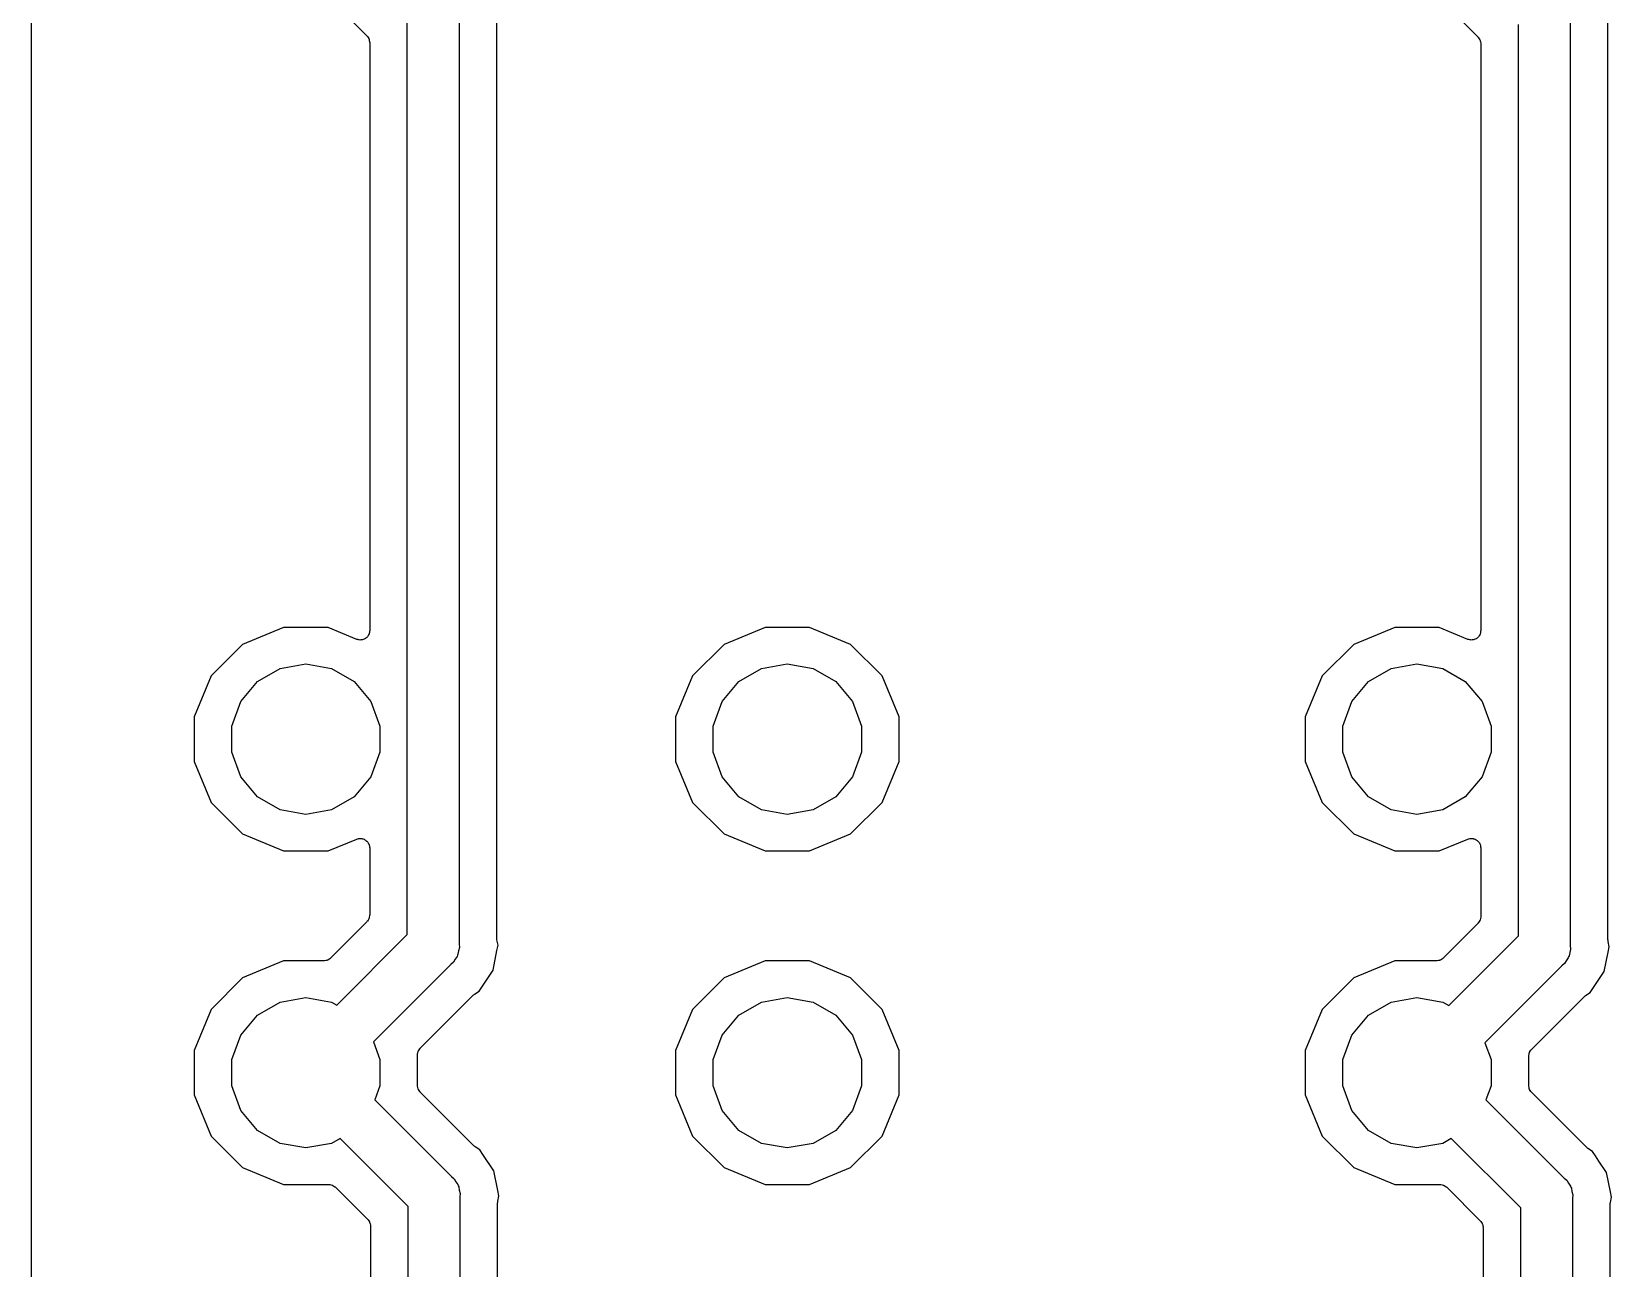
# Model space of a CAD drawing. Extents: x 66 to 115.1, y -104 to -36.9.
# Drawn here: x 73.3 to 94.62, y -87.14 to -70.45 of the extents above; entities that cross this region are included whole.
import ezdxf

# ---------------------------------------------------------------- set-up
doc = ezdxf.new("R2010")
doc.units = 0
doc.header["$MEASUREMENT"] = 0
doc.layers.add('BLACK', color=7, linetype='CONTINUOUS')

msp = doc.modelspace()

# ---------------------------------------------------------------- linework, layer by layer
at = {"layer": 'BLACK', "linetype": 'CONTINUOUS'}
for p, q in [((73.298, -103.605), (73.298, -54.1424)), ((77.3618, -70.0452), (77.8248, -70.5082)), ((92.3418, -70.0452), (92.8248, -70.5282)), ((78.37, -82.635), (78.37, -70.335)), ((79.07, -70.2053), (79.07, -82.7647)), ((79.578, -82.683), (79.578, -70.287)), ((93.37, -82.655), (93.37, -70.355)), ((94.07, -70.2253), (94.07, -82.7847)), ((94.578, -82.703), (94.578, -70.307)), ((77.8248, -70.5082), (77.828, -70.5128)), ((77.828, -70.5128), (77.8323, -70.5164)), ((77.8323, -70.5164), (77.8406, -70.5307)), ((77.8406, -70.5307), (77.8501, -70.5443)), ((77.8501, -70.5443), (77.8515, -70.5497)), ((77.8515, -70.5497), (77.8543, -70.5546)), ((77.8543, -70.5546), (77.8572, -70.5709)), ((77.8572, -70.5709), (77.8615, -70.5869)), ((77.8615, -70.5869), (77.861, -70.5925)), ((92.8248, -70.5282), (92.828, -70.5328)), ((92.828, -70.5328), (92.8323, -70.5364)), ((92.8323, -70.5364), (92.8406, -70.5507)), ((92.8406, -70.5507), (92.8501, -70.5643)), ((92.8501, -70.5643), (92.8515, -70.5697)), ((92.8515, -70.5697), (92.8543, -70.5746)), ((92.8543, -70.5746), (92.8572, -70.5909)), ((92.8572, -70.5909), (92.8615, -70.6069)), ((77.861, -70.5925), (77.862, -70.598)), ((77.862, -70.598), (77.862, -78.5347)), ((92.8615, -70.6069), (92.861, -70.6125)), ((92.861, -70.6125), (92.862, -70.618)), ((92.862, -70.618), (92.862, -78.5347)), ((76.7, -78.492), (76.1458, -78.7216)), ((77.3, -78.492), (76.7, -78.492)), ((77.6864, -78.6521), (77.3, -78.492)), ((77.6999, -78.6551), (77.6864, -78.6521)), ((77.7129, -78.6598), (77.6999, -78.6551)), ((77.7213, -78.6598), (77.7129, -78.6598)), ((77.7295, -78.6616), (77.7213, -78.6598)), ((77.7432, -78.6598), (77.7295, -78.6616)), ((77.7571, -78.6598), (77.7432, -78.6598)), ((77.7649, -78.6569), (77.7571, -78.6598)), ((77.7732, -78.6559), (77.7649, -78.6569)), ((77.7855, -78.6495), (77.7732, -78.6559)), ((77.7985, -78.6447), (77.7855, -78.6495)), ((77.8049, -78.6394), (77.7985, -78.6447)), ((77.8123, -78.6355), (77.8049, -78.6394)), ((77.8217, -78.6253), (77.8123, -78.6355)), ((77.8323, -78.6164), (77.8217, -78.6253)), ((77.8365, -78.6091), (77.8323, -78.6164)), ((77.8421, -78.603), (77.8365, -78.6091)), ((77.8474, -78.5902), (77.8421, -78.603)), ((77.8543, -78.5782), (77.8474, -78.5902)), ((77.8558, -78.5699), (77.8543, -78.5782)), ((77.859, -78.5622), (77.8558, -78.5699)), ((77.8596, -78.5484), (77.859, -78.5622)), ((77.862, -78.5347), (77.8596, -78.5484)), ((83.2, -78.492), (82.6458, -78.7216)), ((83.8, -78.492), (83.2, -78.492)), ((84.3542, -78.7216), (83.8, -78.492)), ((91.7, -78.492), (91.1458, -78.7216)), ((92.3, -78.492), (91.7, -78.492)), ((92.6864, -78.6521), (92.3, -78.492)), ((92.6999, -78.6551), (92.6864, -78.6521)), ((92.7129, -78.6598), (92.6999, -78.6551)), ((92.7213, -78.6598), (92.7129, -78.6598)), ((92.7295, -78.6616), (92.7213, -78.6598)), ((92.7432, -78.6598), (92.7295, -78.6616)), ((92.7571, -78.6598), (92.7432, -78.6598)), ((92.7649, -78.6569), (92.7571, -78.6598)), ((92.7732, -78.6559), (92.7649, -78.6569)), ((92.7855, -78.6495), (92.7732, -78.6559)), ((92.7985, -78.6447), (92.7855, -78.6495)), ((92.8049, -78.6394), (92.7985, -78.6447)), ((92.8123, -78.6355), (92.8049, -78.6394)), ((92.8217, -78.6253), (92.8123, -78.6355)), ((92.8323, -78.6164), (92.8217, -78.6253)), ((92.8365, -78.6091), (92.8323, -78.6164)), ((92.8421, -78.603), (92.8365, -78.6091)), ((92.8474, -78.5902), (92.8421, -78.603)), ((92.8543, -78.5782), (92.8474, -78.5902)), ((92.8558, -78.5699), (92.8543, -78.5782)), ((92.859, -78.5622), (92.8558, -78.5699)), ((92.8596, -78.5484), (92.859, -78.5622)), ((92.862, -78.5347), (92.8596, -78.5484)), ((76.1458, -78.7216), (75.7216, -79.1458)), ((82.6458, -78.7216), (82.2216, -79.1458)), ((84.7784, -79.1458), (84.3542, -78.7216)), ((91.1458, -78.7216), (90.7216, -79.1458)), ((76.3473, -79.2221), (76.6527, -79.0458)), ((76.6527, -79.0458), (77, -78.9846)), ((77, -78.9846), (77.3473, -79.0458)), ((77.3473, -79.0458), (77.6527, -79.2221)), ((82.8473, -79.2221), (83.1527, -79.0458)), ((83.1527, -79.0458), (83.5, -78.9846)), ((83.5, -78.9846), (83.8473, -79.0458)), ((83.8473, -79.0458), (84.1527, -79.2221)), ((91.3473, -79.2221), (91.6527, -79.0458)), ((91.6527, -79.0458), (92, -78.9846)), ((92, -78.9846), (92.3473, -79.0458)), ((92.3473, -79.0458), (92.6527, -79.2221)), ((75.7216, -79.1458), (75.492, -79.7)), ((76.1206, -79.4923), (76.3473, -79.2221)), ((77.6527, -79.2221), (77.8794, -79.4923)), ((82.2216, -79.1458), (81.992, -79.7)), ((82.6206, -79.4923), (82.8473, -79.2221)), ((84.1527, -79.2221), (84.3794, -79.4923)), ((85.008, -79.7), (84.7784, -79.1458)), ((90.7216, -79.1458), (90.492, -79.7)), ((91.1206, -79.4923), (91.3473, -79.2221)), ((92.6527, -79.2221), (92.8794, -79.4923)), ((76, -79.8237), (76.1206, -79.4923)), ((77.8794, -79.4923), (78, -79.8237)), ((82.5, -79.8237), (82.6206, -79.4923)), ((84.3794, -79.4923), (84.5, -79.8237)), ((91, -79.8237), (91.1206, -79.4923)), ((92.8794, -79.4923), (93, -79.8237)), ((75.492, -79.7), (75.492, -80.3)), ((81.992, -79.7), (81.992, -80.3)), ((85.008, -80.3), (85.008, -79.7)), ((90.492, -79.7), (90.492, -80.3)), ((76, -80.1763), (76, -79.8237)), ((78, -79.8237), (78, -80.1763)), ((82.5, -80.1763), (82.5, -79.8237)), ((84.5, -79.8237), (84.5, -80.1763)), ((91, -80.1763), (91, -79.8237)), ((93, -79.8237), (93, -80.1763)), ((76.1206, -80.5077), (76, -80.1763)), ((78, -80.1763), (77.8794, -80.5077)), ((82.6206, -80.5077), (82.5, -80.1763)), ((84.5, -80.1763), (84.3794, -80.5077)), ((91.1206, -80.5077), (91, -80.1763)), ((93, -80.1763), (92.8794, -80.5077)), ((75.492, -80.3), (75.7216, -80.8542)), ((81.992, -80.3), (82.2216, -80.8542)), ((84.7784, -80.8542), (85.008, -80.3)), ((90.492, -80.3), (90.7216, -80.8542)), ((76.3473, -80.7779), (76.1206, -80.5077)), ((77.8794, -80.5077), (77.6527, -80.7779)), ((82.8473, -80.7779), (82.6206, -80.5077)), ((84.3794, -80.5077), (84.1527, -80.7779)), ((91.3473, -80.7779), (91.1206, -80.5077)), ((92.8794, -80.5077), (92.6527, -80.7779)), ((76.6527, -80.9542), (76.3473, -80.7779)), ((77.6527, -80.7779), (77.3473, -80.9542)), ((83.1527, -80.9542), (82.8473, -80.7779)), ((84.1527, -80.7779), (83.8473, -80.9542)), ((91.6527, -80.9542), (91.3473, -80.7779)), ((92.6527, -80.7779), (92.3473, -80.9542)), ((75.7216, -80.8542), (76.1458, -81.2784)), ((77, -81.0154), (76.6527, -80.9542)), ((77.3473, -80.9542), (77, -81.0154)), ((82.2216, -80.8542), (82.6458, -81.2784)), ((83.5, -81.0154), (83.1527, -80.9542)), ((83.8473, -80.9542), (83.5, -81.0154)), ((84.3542, -81.2784), (84.7784, -80.8542)), ((90.7216, -80.8542), (91.1458, -81.2784)), ((92, -81.0154), (91.6527, -80.9542)), ((92.3473, -80.9542), (92, -81.0154)), ((76.1458, -81.2784), (76.7, -81.508)), ((77.3, -81.508), (77.6864, -81.3479)), ((77.6864, -81.3479), (77.6999, -81.3449)), ((77.6999, -81.3449), (77.7129, -81.3402)), ((77.7129, -81.3402), (77.7213, -81.3402)), ((77.7213, -81.3402), (77.7295, -81.3384)), ((77.7295, -81.3384), (77.7432, -81.3402)), ((77.7432, -81.3402), (77.7571, -81.3402)), ((77.7571, -81.3402), (77.7649, -81.343)), ((77.7649, -81.343), (77.7732, -81.3441)), ((77.7732, -81.3441), (77.7855, -81.3505)), ((77.7855, -81.3505), (77.7985, -81.3553)), ((77.7985, -81.3553), (77.8049, -81.3606)), ((77.8049, -81.3606), (77.8123, -81.3645)), ((77.8123, -81.3645), (77.8217, -81.3747)), ((77.8217, -81.3747), (77.8323, -81.3836)), ((77.8323, -81.3836), (77.8365, -81.3909)), ((77.8365, -81.3909), (77.8421, -81.397)), ((77.8421, -81.397), (77.8474, -81.4098)), ((77.8474, -81.4098), (77.8543, -81.4218)), ((77.8543, -81.4218), (77.8558, -81.4301)), ((77.8558, -81.4301), (77.859, -81.4378)), ((77.859, -81.4378), (77.8596, -81.4516)), ((77.8596, -81.4516), (77.862, -81.4653)), ((77.862, -81.4653), (77.862, -82.372)), ((82.6458, -81.2784), (83.2, -81.508)), ((83.8, -81.508), (84.3542, -81.2784)), ((91.1458, -81.2784), (91.7, -81.508)), ((92.3, -81.508), (92.6864, -81.3479)), ((92.6864, -81.3479), (92.6999, -81.3449)), ((92.6999, -81.3449), (92.7129, -81.3402)), ((92.7129, -81.3402), (92.7213, -81.3402)), ((92.7213, -81.3402), (92.7295, -81.3384)), ((92.7295, -81.3384), (92.7432, -81.3402)), ((92.7432, -81.3402), (92.7571, -81.3402)), ((92.7571, -81.3402), (92.7649, -81.343)), ((92.7649, -81.343), (92.7732, -81.3441)), ((92.7732, -81.3441), (92.7855, -81.3505)), ((92.7855, -81.3505), (92.7985, -81.3553)), ((92.7985, -81.3553), (92.8049, -81.3606)), ((92.8049, -81.3606), (92.8123, -81.3645)), ((92.8123, -81.3645), (92.8217, -81.3747)), ((92.8217, -81.3747), (92.8323, -81.3836)), ((92.8323, -81.3836), (92.8365, -81.3909)), ((92.8365, -81.3909), (92.8421, -81.397)), ((92.8421, -81.397), (92.8474, -81.4098)), ((92.8474, -81.4098), (92.8543, -81.4218)), ((92.8543, -81.4218), (92.8558, -81.4301)), ((92.8558, -81.4301), (92.859, -81.4378)), ((92.859, -81.4378), (92.8596, -81.4516)), ((92.8596, -81.4516), (92.862, -81.4653)), ((92.862, -81.4653), (92.862, -82.392)), ((76.7, -81.508), (77.3, -81.508)), ((83.2, -81.508), (83.8, -81.508)), ((91.7, -81.508), (92.3, -81.508)), ((77.8248, -82.4618), (77.3318, -82.9548)), ((77.828, -82.4572), (77.8248, -82.4618)), ((77.8323, -82.4536), (77.828, -82.4572)), ((77.8406, -82.4393), (77.8323, -82.4536)), ((77.8501, -82.4257), (77.8406, -82.4393)), ((77.8515, -82.4203), (77.8501, -82.4257)), ((77.8543, -82.4154), (77.8515, -82.4203)), ((77.8572, -82.3991), (77.8543, -82.4154)), ((77.8615, -82.3831), (77.8572, -82.3991)), ((77.862, -82.372), (77.861, -82.3775)), ((77.861, -82.3775), (77.8615, -82.3831)), ((92.8248, -82.4818), (92.3518, -82.9548)), ((92.828, -82.4772), (92.8248, -82.4818)), ((92.8323, -82.4736), (92.828, -82.4772)), ((92.8406, -82.4593), (92.8323, -82.4736)), ((92.8501, -82.4457), (92.8406, -82.4593)), ((92.8515, -82.4403), (92.8501, -82.4457)), ((92.8543, -82.4354), (92.8515, -82.4403)), ((92.8572, -82.4191), (92.8543, -82.4354)), ((92.8615, -82.4031), (92.8572, -82.4191)), ((92.862, -82.392), (92.861, -82.3975)), ((92.861, -82.3975), (92.8615, -82.4031)), ((77.4183, -83.5868), (78.37, -82.635)), ((79.5802, -82.6953), (79.578, -82.683)), ((79.5804, -82.7078), (79.5802, -82.6953)), ((79.5948, -82.78), (79.5804, -82.7078)), ((92.4309, -83.5941), (93.37, -82.655)), ((94.5802, -82.7153), (94.578, -82.703)), ((94.5804, -82.7278), (94.5802, -82.7153)), ((94.5948, -82.8), (94.5804, -82.7278)), ((77.3272, -82.958), (77.3236, -82.9623)), ((77.3318, -82.9548), (77.3272, -82.958)), ((79.0421, -82.9302), (79.0155, -82.9682)), ((79.0461, -82.9151), (79.0421, -82.9302)), ((79.054, -82.9016), (79.0461, -82.9151)), ((79.062, -82.8558), (79.054, -82.9016)), ((79.074, -82.811), (79.062, -82.8558)), ((79.07, -82.7647), (79.074, -82.811)), ((79.5282, -83.1148), (79.5804, -82.8522)), ((79.5804, -82.8522), (79.5948, -82.78)), ((79.5804, -82.8522), (79.5804, -82.8522)), ((92.3472, -82.958), (92.3436, -82.9623)), ((92.3518, -82.9548), (92.3472, -82.958)), ((94.0421, -82.9502), (94.0155, -82.9882)), ((94.0461, -82.9351), (94.0421, -82.9502)), ((94.054, -82.9216), (94.0461, -82.9351)), ((94.062, -82.8758), (94.054, -82.9216)), ((94.074, -82.831), (94.062, -82.8758)), ((94.07, -82.7847), (94.074, -82.831)), ((94.5282, -83.1348), (94.5804, -82.8722)), ((94.5804, -82.8722), (94.5948, -82.8)), ((94.5804, -82.8722), (94.5804, -82.8722)), ((76.7, -82.992), (76.1458, -83.2216)), ((77.242, -82.992), (76.7, -82.992)), ((77.2475, -82.991), (77.242, -82.992)), ((77.2531, -82.9915), (77.2475, -82.991)), ((77.2691, -82.9872), (77.2531, -82.9915)), ((77.2854, -82.9843), (77.2691, -82.9872)), ((77.2903, -82.9815), (77.2854, -82.9843)), ((77.2957, -82.9801), (77.2903, -82.9815)), ((77.3093, -82.9706), (77.2957, -82.9801)), ((77.3236, -82.9623), (77.3093, -82.9706)), ((78.9567, -83.0383), (77.9123, -84.0827)), ((78.9923, -83.0084), (78.9567, -83.0383)), ((79.0155, -82.9682), (78.9923, -83.0084)), ((79.3386, -83.3986), (79.5282, -83.1148)), ((83.2, -82.992), (82.6458, -83.2216)), ((83.8, -82.992), (83.2, -82.992)), ((84.3542, -83.2216), (83.8, -82.992)), ((91.7, -82.992), (91.1458, -83.2216)), ((92.262, -82.992), (91.7, -82.992)), ((92.2675, -82.991), (92.262, -82.992)), ((92.2731, -82.9915), (92.2675, -82.991)), ((92.2891, -82.9872), (92.2731, -82.9915)), ((92.3054, -82.9843), (92.2891, -82.9872)), ((92.3103, -82.9815), (92.3054, -82.9843)), ((92.3157, -82.9801), (92.3103, -82.9815)), ((92.3293, -82.9706), (92.3157, -82.9801)), ((92.3436, -82.9623), (92.3293, -82.9706)), ((93.9567, -83.0583), (92.9176, -84.0973)), ((93.9923, -83.0284), (93.9567, -83.0583)), ((94.0155, -82.9882), (93.9923, -83.0284)), ((94.3386, -83.4186), (94.5282, -83.1348)), ((76.1458, -83.2216), (75.7216, -83.6458)), ((82.6458, -83.2216), (82.2216, -83.6458)), ((84.7784, -83.6458), (84.3542, -83.2216)), ((91.1458, -83.2216), (90.7216, -83.6458)), ((76.3473, -83.7221), (76.6527, -83.5458)), ((76.6527, -83.5458), (77, -83.4846)), ((77, -83.4846), (77.3473, -83.5458)), ((77.3473, -83.5458), (77.4183, -83.5868)), ((78.6284, -84.085), (79.2581, -83.4553)), ((79.2581, -83.4553), (79.2683, -83.4481)), ((79.2683, -83.4481), (79.2773, -83.4395)), ((79.2773, -83.4395), (79.3386, -83.3986)), ((82.8473, -83.7221), (83.1527, -83.5458)), ((83.1527, -83.5458), (83.5, -83.4846)), ((83.5, -83.4846), (83.8473, -83.5458)), ((83.8473, -83.5458), (84.1527, -83.7221)), ((91.3473, -83.7221), (91.6527, -83.5458)), ((91.6527, -83.5458), (92, -83.4846)), ((92, -83.4846), (92.3473, -83.5458)), ((92.3473, -83.5458), (92.4309, -83.5941)), ((93.6484, -84.085), (94.2581, -83.4753)), ((94.2581, -83.4753), (94.2683, -83.4681)), ((94.2683, -83.4681), (94.2773, -83.4595)), ((94.2773, -83.4595), (94.3386, -83.4186)), ((75.7216, -83.6458), (75.492, -84.2)), ((76.1206, -83.9923), (76.3473, -83.7221)), ((82.2216, -83.6458), (81.992, -84.2)), ((82.6206, -83.9923), (82.8473, -83.7221)), ((84.1527, -83.7221), (84.3794, -83.9923)), ((85.008, -84.2), (84.7784, -83.6458)), ((90.7216, -83.6458), (90.492, -84.2)), ((91.1206, -83.9923), (91.3473, -83.7221)), ((76, -84.3237), (76.1206, -83.9923)), ((82.5, -84.3237), (82.6206, -83.9923)), ((84.3794, -83.9923), (84.5, -84.3237)), ((91, -84.3237), (91.1206, -83.9923)), ((75.492, -84.2), (75.492, -84.8)), ((77.9123, -84.0827), (78, -84.3237)), ((78.5085, -84.2469), (78.5128, -84.2309)), ((78.5128, -84.2309), (78.5157, -84.2146)), ((78.5157, -84.2146), (78.5185, -84.2097)), ((78.5185, -84.2097), (78.5199, -84.2043)), ((78.5199, -84.2043), (78.5294, -84.1907)), ((78.5294, -84.1907), (78.5377, -84.1764)), ((78.5377, -84.1764), (78.542, -84.1728)), ((78.542, -84.1728), (78.5452, -84.1682)), ((78.5452, -84.1682), (78.6284, -84.085)), ((78.6284, -84.085), (78.6284, -84.085)), ((81.992, -84.2), (81.992, -84.8)), ((85.008, -84.8), (85.008, -84.2)), ((90.492, -84.2), (90.492, -84.8)), ((92.9176, -84.0973), (93, -84.3237)), ((93.5128, -84.2509), (93.5157, -84.2346)), ((93.5157, -84.2346), (93.5185, -84.2297)), ((93.5185, -84.2297), (93.5199, -84.2243)), ((93.5199, -84.2243), (93.5294, -84.2107)), ((93.5294, -84.2107), (93.5377, -84.1964)), ((93.5377, -84.1964), (93.542, -84.1928)), ((93.542, -84.1928), (93.5452, -84.1882)), ((93.5452, -84.1882), (93.6484, -84.085)), ((76, -84.6763), (76, -84.3237)), ((78, -84.3237), (78, -84.6763)), ((78.508, -84.258), (78.509, -84.2525)), ((78.508, -84.672), (78.508, -84.258)), ((78.509, -84.2525), (78.5085, -84.2469)), ((82.5, -84.6763), (82.5, -84.3237)), ((84.5, -84.3237), (84.5, -84.6763)), ((91, -84.6763), (91, -84.3237)), ((93, -84.3237), (93, -84.6763)), ((93.508, -84.278), (93.509, -84.2725)), ((93.508, -84.672), (93.508, -84.278)), ((93.5085, -84.2669), (93.5128, -84.2509)), ((93.509, -84.2725), (93.5085, -84.2669)), ((75.492, -84.8), (75.7216, -85.3542)), ((76.1206, -85.0077), (76, -84.6763)), ((78, -84.6763), (77.931, -84.866)), ((77.931, -84.866), (78.9667, -85.9017)), ((78.509, -84.6775), (78.508, -84.672)), ((78.5085, -84.6831), (78.509, -84.6775)), ((78.5128, -84.6991), (78.5085, -84.6831)), ((78.5157, -84.7154), (78.5128, -84.6991)), ((78.5185, -84.7203), (78.5157, -84.7154)), ((78.5199, -84.7257), (78.5185, -84.7203)), ((78.5294, -84.7393), (78.5199, -84.7257)), ((78.5377, -84.7536), (78.5294, -84.7393)), ((78.542, -84.7572), (78.5377, -84.7536)), ((78.5452, -84.7618), (78.542, -84.7572)), ((79.2681, -85.4847), (78.5452, -84.7618)), ((81.992, -84.8), (82.2216, -85.3542)), ((82.6206, -85.0077), (82.5, -84.6763)), ((84.5, -84.6763), (84.3794, -85.0077)), ((84.7784, -85.3542), (85.008, -84.8)), ((90.492, -84.8), (90.7216, -85.3542)), ((91.1206, -85.0077), (91, -84.6763)), ((93, -84.6763), (92.931, -84.866)), ((92.931, -84.866), (93.9867, -85.9217)), ((93.509, -84.6775), (93.508, -84.672)), ((93.5085, -84.6831), (93.509, -84.6775)), ((93.5128, -84.6991), (93.5085, -84.6831)), ((93.5157, -84.7154), (93.5128, -84.6991)), ((93.5185, -84.7203), (93.5157, -84.7154)), ((93.5199, -84.7257), (93.5185, -84.7203)), ((93.5294, -84.7393), (93.5199, -84.7257)), ((93.5377, -84.7536), (93.5294, -84.7393)), ((93.542, -84.7572), (93.5377, -84.7536)), ((93.5452, -84.7618), (93.542, -84.7572)), ((94.2881, -85.5047), (93.5452, -84.7618)), ((76.3473, -85.2779), (76.1206, -85.0077)), ((82.8473, -85.2779), (82.6206, -85.0077)), ((84.3794, -85.0077), (84.1527, -85.2779)), ((91.3473, -85.2779), (91.1206, -85.0077)), ((76.6527, -85.4542), (76.3473, -85.2779)), ((83.1527, -85.4542), (82.8473, -85.2779)), ((84.1527, -85.2779), (83.8473, -85.4542)), ((91.6527, -85.4542), (91.3473, -85.2779)), ((75.7216, -85.3542), (76.1458, -85.7784)), ((77, -85.5154), (76.6527, -85.4542)), ((77.3473, -85.4542), (77, -85.5154)), ((77.4626, -85.3876), (77.3473, -85.4542)), ((78.38, -86.305), (77.4626, -85.3876)), ((79.2783, -85.4919), (79.2681, -85.4847)), ((79.2873, -85.5005), (79.2783, -85.4919)), ((79.3486, -85.5414), (79.2873, -85.5005)), ((82.2216, -85.3542), (82.6458, -85.7784)), ((83.5, -85.5154), (83.1527, -85.4542)), ((83.8473, -85.4542), (83.5, -85.5154)), ((84.3542, -85.7784), (84.7784, -85.3542)), ((90.7216, -85.3542), (91.1458, -85.7784)), ((92, -85.5154), (91.6527, -85.4542)), ((92.3473, -85.4542), (92, -85.5154)), ((92.4626, -85.3876), (92.3473, -85.4542)), ((93.4, -86.325), (92.4626, -85.3876)), ((94.2983, -85.5119), (94.2881, -85.5047)), ((94.3073, -85.5205), (94.2983, -85.5119)), ((79.3895, -85.6027), (79.3486, -85.5414)), ((79.5382, -85.8252), (79.3895, -85.6027)), ((79.3895, -85.6027), (79.3895, -85.6027)), ((94.3686, -85.5614), (94.3073, -85.5205)), ((94.4095, -85.6227), (94.3686, -85.5614)), ((94.4563, -85.6927), (94.4095, -85.6227)), ((94.4095, -85.6227), (94.4095, -85.6227)), ((94.5582, -85.8452), (94.4563, -85.6927)), ((76.1458, -85.7784), (76.7, -86.008)), ((78.9667, -85.9017), (79.0023, -85.9316)), ((79.0023, -85.9316), (79.0255, -85.9718)), ((79.5904, -86.0878), (79.5382, -85.8252)), ((82.6458, -85.7784), (83.2, -86.008)), ((83.8, -86.008), (84.3542, -85.7784)), ((91.1458, -85.7784), (91.7, -86.008)), ((93.9867, -85.9217), (94.0223, -85.9516)), ((94.6104, -86.1078), (94.5582, -85.8452)), ((76.7, -86.008), (77.312, -86.008)), ((77.312, -86.008), (77.3175, -86.009)), ((77.3175, -86.009), (77.3231, -86.0085)), ((77.3231, -86.0085), (77.3391, -86.0128)), ((77.3391, -86.0128), (77.3554, -86.0157)), ((77.3554, -86.0157), (77.3603, -86.0185)), ((77.3603, -86.0185), (77.3657, -86.0199)), ((77.3657, -86.0199), (77.3793, -86.0294)), ((77.3793, -86.0294), (77.3936, -86.0377)), ((77.3936, -86.0377), (77.3972, -86.042)), ((77.3972, -86.042), (77.4018, -86.0452)), ((77.4018, -86.0452), (77.8348, -86.4782)), ((79.0255, -85.9718), (79.0521, -86.0098)), ((79.0521, -86.0098), (79.0561, -86.0249)), ((79.0561, -86.0249), (79.064, -86.0384)), ((79.064, -86.0384), (79.072, -86.0842)), ((79.072, -86.0842), (79.084, -86.129)), ((79.084, -86.129), (79.08, -86.1753)), ((79.6048, -86.16), (79.5904, -86.0878)), ((79.5904, -86.0878), (79.5904, -86.0878)), ((79.5904, -86.2322), (79.6048, -86.16)), ((83.2, -86.008), (83.8, -86.008)), ((91.7, -86.008), (92.312, -86.008)), ((92.312, -86.008), (92.3175, -86.009)), ((92.3175, -86.009), (92.3231, -86.0085)), ((92.3231, -86.0085), (92.3391, -86.0128)), ((92.3391, -86.0128), (92.3554, -86.0157)), ((92.3554, -86.0157), (92.3603, -86.0185)), ((92.3603, -86.0185), (92.3657, -86.0199)), ((92.3657, -86.0199), (92.3793, -86.0294)), ((92.3793, -86.0294), (92.3936, -86.0377)), ((92.3936, -86.0377), (92.3972, -86.042)), ((92.3972, -86.042), (92.4018, -86.0452)), ((92.4018, -86.0452), (92.8548, -86.4982)), ((94.0223, -85.9516), (94.0455, -85.9918)), ((94.0455, -85.9918), (94.0721, -86.0298)), ((94.0721, -86.0298), (94.0761, -86.0449)), ((94.0761, -86.0449), (94.084, -86.0584)), ((94.084, -86.0584), (94.092, -86.1042)), ((94.092, -86.1042), (94.104, -86.149)), ((94.104, -86.149), (94.1, -86.1953)), ((94.6248, -86.18), (94.6104, -86.1078)), ((94.6104, -86.1078), (94.6104, -86.1078)), ((78.38, -98.605), (78.38, -86.305)), ((79.08, -86.1753), (79.08, -98.7347)), ((79.588, -86.257), (79.5902, -86.2447)), ((79.588, -98.653), (79.588, -86.257)), ((79.5902, -86.2447), (79.5904, -86.2322)), ((93.4, -98.625), (93.4, -86.325)), ((94.1, -86.1953), (94.1, -98.7547)), ((94.608, -86.277), (94.6102, -86.2647)), ((94.608, -98.673), (94.608, -86.277)), ((94.6102, -86.2647), (94.6104, -86.2522)), ((94.6104, -86.2522), (94.6248, -86.18)), ((77.8348, -86.4782), (77.838, -86.4828)), ((77.838, -86.4828), (77.8423, -86.4864)), ((77.8423, -86.4864), (77.8506, -86.5007)), ((77.8506, -86.5007), (77.8601, -86.5143)), ((77.8601, -86.5143), (77.8615, -86.5197)), ((77.8615, -86.5197), (77.8643, -86.5246)), ((77.8643, -86.5246), (77.8672, -86.5409)), ((77.8672, -86.5409), (77.8715, -86.5569)), ((77.8715, -86.5569), (77.871, -86.5625)), ((77.871, -86.5625), (77.872, -86.568)), ((77.872, -86.568), (77.872, -94.5389)), ((92.8548, -86.4982), (92.858, -86.5028)), ((92.858, -86.5028), (92.8623, -86.5064)), ((92.8623, -86.5064), (92.8706, -86.5207)), ((92.8706, -86.5207), (92.8801, -86.5343)), ((92.8801, -86.5343), (92.8815, -86.5397)), ((92.8815, -86.5397), (92.8843, -86.5446)), ((92.8843, -86.5446), (92.8872, -86.5609)), ((92.8872, -86.5609), (92.8915, -86.5769)), ((92.8915, -86.5769), (92.891, -86.5825)), ((92.891, -86.5825), (92.892, -86.588)), ((92.892, -86.588), (92.892, -94.5472))]:
    msp.add_line(p, q, dxfattribs=at)

doc.saveas('drawing.dxf')
